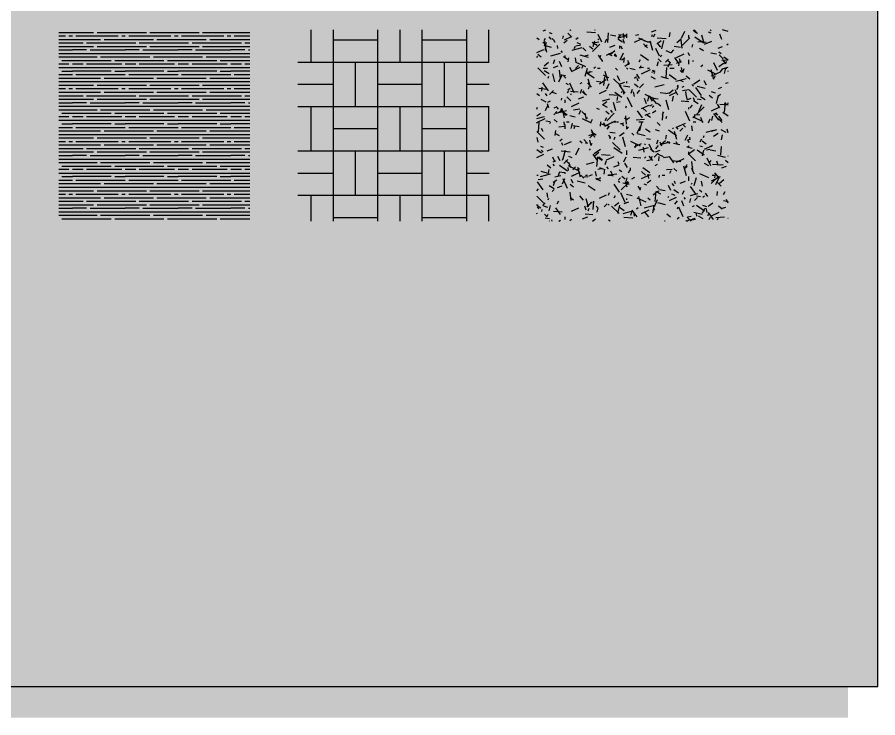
# Model space of a CAD drawing. Header units: metres. Extents: x -21.1 to 22.4, y -24.6 to 9.7.
# Drawn here: x 12.57 to 22.36, y -24.63 to -16.67 of the extents above; entities that cross this region are included whole.
import ezdxf

# ---------------------------------------------------------------- set-up
doc = ezdxf.new("R2010")
doc.units = ezdxf.units.M
doc.linetypes.add('Page Boarder', pattern=[0])
doc.layers.add('Style example', color=7, linetype='Continuous', true_color=0x469c80)

msp = doc.modelspace()

# ---------------------------------------------------------------- hatches: boundary and pattern name
at = {"layer": 'Style example', "transparency": 33554483}
for points in [[(-7.4747, -24.2776), (22.3556, -24.2776), (22.3556, 4.3214), (-7.4747, 4.3214), (-7.4747, -24.2776)], [(-7.8135, -24.6336), (22.0168, -24.6336), (22.0168, 3.9654), (-7.8135, 3.9654), (-7.8135, -24.6336)], [(12.9613, -21.9928), (15.1351, -21.9928), (15.1351, -19.819), (12.9613, -19.819), (12.9613, -21.9928)], [(15.6792, -21.9928), (17.853, -21.9928), (17.853, -19.819), (15.6792, -19.819), (15.6792, -21.9928)], [(18.3971, -21.9928), (20.5709, -21.9928), (20.5709, -19.819), (18.3971, -19.819), (18.3971, -21.9928)]]:
    msp.add_hatch(color=256, dxfattribs=at).paths.add_polyline_path(points, flags=0)
at = {"layer": 'Style example'}
h = msp.add_hatch(dxfattribs=at)
h.set_pattern_fill('PATTERN_0', color=256, scale=4, style=0, pattern_type=2)
h.set_pattern_definition([(0, (0.08, 0), (0, 0.6), [0.48, -0.12]), (0, (0.6, 0.04), (0, 0.6), [0, -0.6]), (0, (0.04, 0.08), (0, 0.6), [0.56, -0.04]), (180, (0.44, 0.12), (-7e-17, -0.6), [0.44, -0.16]), (180, (0.56, 0.2), (-7e-17, -0.6), [0.4, -0.2]), (180, (0.12, 0.2), (-7e-17, -0.6), [0.12, -0.48]), (0, (0, 0.24), (0, 0.6), [0.44, -0.16]), (0, (0.48, 0.24), (0, 0.6), [0.12, -0.48]), (0, (0, 0.28), (0, 0.6), [0.28, -0.32]), (0, (0.32, 0.28), (0, 0.6), [0.28, -0.32]), (0, (0, 0.32), (0, 0.6), []), (0, (0.04, 0.32), (0, 0.6), [0.16, -0.44]), (0, (0.32, 0.32), (0, 0.6), [0.24, -0.36]), (0, (0, 0.16), (0, 0.6), []), (0, (0, 0.6), (0, 0.6), []), (0, (0, 0.56), (0, 0.6), [0.24, -0.36]), (0, (0.28, 0.56), (0, 0.6), [0.32, -0.28]), (0, (0.04, 0.52), (0, 0.6), [0.48, -0.12]), (0, (0.56, 0.52), (0, 0.6), [0.04, -0.56]), (0, (0, 0.48), (0, 0.6), [0.32, -0.28]), (0, (0.36, 0.48), (0, 0.6), [0.24, -0.36]), (0, (0, 0.44), (0, 0.6), [0.12, -0.48]), (0, (0.16, 0.44), (0, 0.6), [0.44, -0.16]), (0, (0, 0.4), (0, 0.6), [0.24, -0.36]), (0, (0.28, 0.4), (0, 0.6), [0.32, -0.28]), (0, (0.2, 0.36), (0, 0.6), [0.4, -0.2]), (180, (0.16, 0.36), (-7e-17, -0.6), [0.16, -0.44]), (0, (0, 0.04), (0, 0.6), [0.32, -0.28]), (0, (0.36, 0.04), (0, 0.6), [0.24, -0.36]), (0, (0.48, 0.12), (0, 0.6), [0.12, -0.48])])
h.paths.add_polyline_path([(13.0443, -18.9857), (15.2181, -18.9857), (15.2181, -16.812), (13.0443, -16.812), (13.0443, -18.9857)], flags=0)
h = msp.add_hatch(dxfattribs=at)
h.set_pattern_fill('PATTERN_2', color=256, scale=2.21, style=0, pattern_type=2)
h.set_pattern_definition([(0, (0, 0), (0.505206, 0.505206), []), (0, (0, 0.2526), (0.505206, 0.505206), [0.505206, -0.505206]), (90, (0, 0), (-0.505206, 0.505206), []), (90, (0.2526, 0.5052), (-0.505206, 0.505206), [0.505206, -0.505206])])
h.paths.add_polyline_path([(15.7622, -18.9857), (17.936, -18.9857), (17.936, -16.812), (15.7622, -16.812), (15.7622, -18.9857)], flags=0)
h = msp.add_hatch(dxfattribs=at)
h.set_pattern_fill('PATTERN_1', color=256, scale=0.8, style=0, pattern_type=2)
h.set_pattern_definition([(0, (0.576, 0.384), (0.352, 0.608), [0.032, -0.536, 0.024, -0.232, 0.048, -0.568]), (5, (0.216, 0.672), (0.315003, 0.62182), [0.064, -0.536, 0.048, -0.232, 0.096, -0.568]), (10, (0.424, 0.712), (0.215136, 0.760918), [0.056, -0.136, 0.072, -0.424, 0.04, -0.528]), (15, (0.28, 0.784), (0.180019, 0.719095), [0.112, -0.136, 0.12, -0.424, 0.088, -0.528]), (20, (0.344, 0.456), (0.3559225, 0.58927), [0.064, -0.44, 0.056, -0.328, 0.04, -0.256]), (25, (0.456, 0.344), (0.3988926, 0.5832227), [0.088, -0.44, 0.112, -0.328, 0.096, -0.256]), (30, (0.576, 0.408), (-0.058585, 0.677472), [0.04, -0.264, 0.032, -0.392, 0.024, -0.52]), (35, (0.216, 0.12), (0.05953, 0.79368), [0.088, -0.264, 0.064, -0.392, 0.048, -0.52]), (40, (0.352, 0.584), (0.090229, 0.5769876), [0.032, -0.352, 0.024, -0.224, 0.064, -0.408]), (45, (0.352, 0.296), (-0.164049, 0.786303), [0.064, -0.352, 0.048, -0.224, 0.12, -0.408]), (50, (0.472, 0.296), (-0.213994, 0.628623), [0.016, -0.296, 0.04, -0.488, 0.048, -0.248]), (60, (0.496, 0.352), (-0.265261, 0.596554), [0.04, -0.328, 0.016, -0.384, 0.032, -0.296]), (65, (0.208, 0.352), (-0.194531, 0.832181), [0.088, -0.328, 0.032, -0.384, 0.064, -0.296]), (70, (0.408, 0.256), (-0.293046, 0.574898), [0.024, -0.152, 0.048, -0.256, 0.032, -0.352]), (75, (0.12, 0.184), (-0.620223, 0.62171), [0.048, -0.152, 0.096, -0.256, 0.064, -0.352]), (80, (0.448, 0.728), (-0.556174, 0.439252), [0.056, -0.352, 0.024, -0.416, 0.048, -0.392]), (85, (0.52, 0.152), (-0.664067, 0.395382), [0.112, -0.352, 0.048, -0.416, 0.096, -0.392]), (90, (0.496, 0.384), (-0.704, 0.296), [0.048, -0.248, 0.032, -0.488, 0.016, -0.496]), (95, (0.208, 0.672), (-0.75222, 0.52042), [0.096, -0.248, 0.032, -0.488, 0.032, -0.496]), (100, (0.368, 0.632), (-0.661257, 0.387054), [0.056, -0.312, 0.048, -0.256, 0.056, -0.584]), (105, (0.512, 0.776), (-0.692475, 0.327949), [0.112, -0.312, 0.096, -0.256, 0.112, -0.584]), (110, (0.312, 0.176), (-0.641174, 0.217843), [0.064, -0.208, 0.032, -0.424, 0.048, -0.464]), (115, (0.744, 0.176), (-0.657721, 0.161132), [0.12, -0.208, 0.064, -0.424, 0.096, -0.464]), (120, (0.096, 0.272), (-0.7644, 0.07598), [0.04, -0.536, 0.048, -0.248, 0.056, -0.328]), (125, (0.168, 0.344), (-0.86839, 0.02675), [0.088, -0.536, 0.096, -0.248, 0.112, -0.328]), (130, (0.272, 0.096), (-0.7442874, 0.190043), [0.024, -0.176, 0.032, -0.344, 0.064, -0.448]), (135, (0.344, 0.168), (-0.859842, 0.124451), [0.048, -0.176, 0.064, -0.344, 0.12, -0.448]), (140, (0.032, 0.736), (-0.588258, -0.091215), [0.048, -0.288, 0.056, -0.248, 0.032, -0.336]), (145, (0.352, 0.232), (-0.619367, -0.201117), [0.096, -0.288, 0.112, -0.248, 0.064, -0.336]), (150, (0.696, 0.048), (-0.5462, -0.322046), [0.032, -0.224, 0.064, -0.496, 0.056, -0.456]), (155, (0.624, 0.488), (-0.711816, -0.27714), [0.064, -0.224, 0.12, -0.496, 0.112, -0.456]), (160, (0.168, 0.496), (-0.634403, -0.433143), [0.048, -0.336, 0.04, -0.304, 0.032, -0.488]), (165, (0.096, 0.208), (-0.68242, -0.537698), [0.096, -0.336, 0.088, -0.304, 0.064, -0.488]), (170, (0.216, 0.304), (-0.575051, -0.450995), [0.072, -0.264, 0.048, -0.36, 0.064, -0.352]), (175, (0.576, 0.664), (-0.546106, -0.64285), [0.088, -0.264, 0.096, -0.36, 0.104, -0.352])])
h.paths.add_polyline_path([(18.4801, -18.9857), (20.6539, -18.9857), (20.6539, -16.812), (18.4801, -16.812), (18.4801, -18.9857)], flags=0)

# ---------------------------------------------------------------- linework, layer by layer
at = {"layer": 'Style example', "linetype": 'Page Boarder'}
msp.add_lwpolyline([(-7.4747, -24.2776), (22.3556, -24.2776), (22.3556, 4.3214), (-7.4747, 4.3214), (-7.4747, -24.2776)], close=True, dxfattribs=at)

doc.saveas('drawing.dxf')
